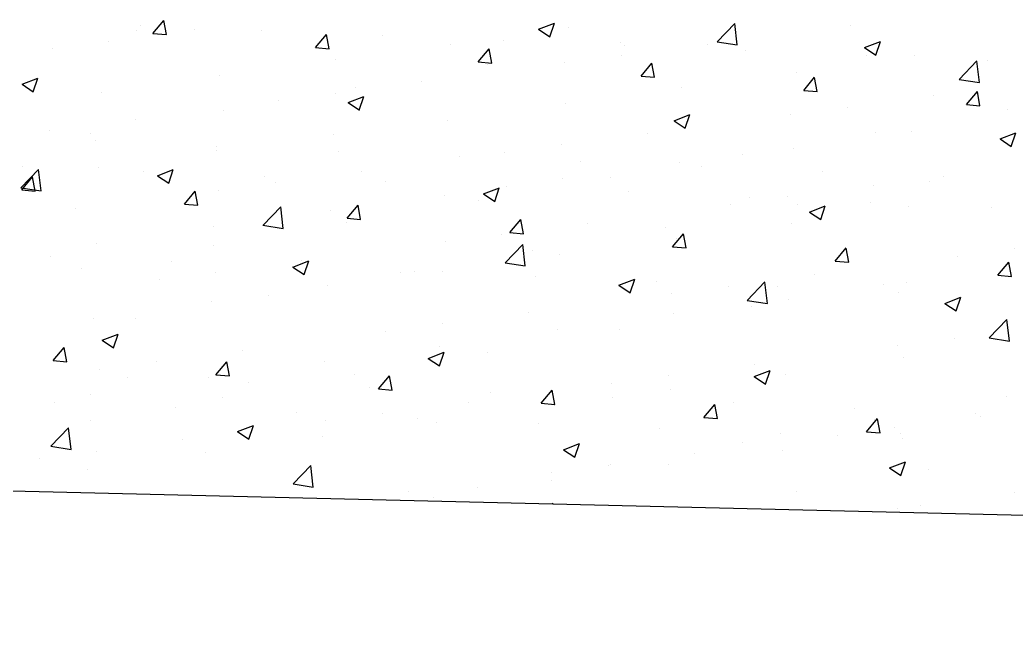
# Model space of a CAD drawing. Header units: millimetres. Extents: x 331487 to 517269, y 198509 to 399936.
# Drawn here: x 446544.6 to 446983.8, y 301836.3 to 302112.7 of the extents above; entities that cross this region are included whole.
import ezdxf

# ---------------------------------------------------------------- set-up
doc = ezdxf.new("R2010")
doc.units = ezdxf.units.MM
doc.header["$MEASUREMENT"] = 0
doc.layers.add('COLUMN', color=6, linetype='Continuous')

msp = doc.modelspace()

# ---------------------------------------------------------------- linework, layer by layer
at = {"layer": 'COLUMN'}
msp.add_line((410789.88, 302764.93), (449403.06, 301836.28), dxfattribs=at)
at = {"layer": 'COLUMN', "color": 2, "linetype": 'Continuous'}
for p, q in [((446597.56, 302110.45), (446597.56, 302110.45)), ((446597.56, 302110.45), (446597.56, 302110.45)), ((446603.24, 302106.75), (446608.06, 302112.5)), ((446603.24, 302106.75), (446608.06, 302112.5)), ((446609.21, 302106.22), (446608.06, 302112.49)), ((446609.21, 302106.22), (446608.06, 302112.49)), ((446773.29, 302108.55), (446780.29, 302111.24)), ((446773.29, 302108.55), (446780.29, 302111.24)), ((446778.26, 302105.2), (446780.28, 302111.24)), ((446778.26, 302105.2), (446780.28, 302111.24)), ((446786.34, 302109.33), (446786.34, 302109.33)), ((446786.34, 302109.33), (446786.34, 302109.33)), ((446851.97, 302103.03), (446859.76, 302111.15)), ((446851.97, 302103.03), (446859.76, 302111.15)), ((446860.86, 302101.65), (446859.75, 302111.14)), ((446860.86, 302101.65), (446859.75, 302111.14)), ((446910.7, 302110.36), (446910.7, 302110.36)), ((446910.7, 302110.36), (446910.7, 302110.36)), ((446596.03, 302107.85), (446596.03, 302107.85)), ((446596.03, 302107.85), (446596.03, 302107.85)), ((446603.24, 302106.75), (446609.21, 302106.23)), ((446603.24, 302106.75), (446609.21, 302106.23)), ((446621.72, 302108.29), (446621.72, 302108.29)), ((446621.72, 302108.29), (446621.72, 302108.29)), ((446650.94, 302108.2), (446650.94, 302108.2)), ((446650.94, 302108.2), (446650.94, 302108.2)), ((446674.96, 302100.48), (446679.78, 302106.22)), ((446674.96, 302100.48), (446679.78, 302106.22)), ((446680.94, 302099.95), (446679.78, 302106.22)), ((446680.94, 302099.95), (446679.78, 302106.22)), ((446704.32, 302105.94), (446704.32, 302105.94)), ((446704.32, 302105.94), (446704.32, 302105.94)), ((446773.29, 302108.55), (446778.26, 302105.2)), ((446773.29, 302108.55), (446778.26, 302105.2)), ((446583.85, 302103.31), (446583.85, 302103.31)), ((446583.85, 302103.31), (446583.85, 302103.31)), ((446674.96, 302100.48), (446680.94, 302099.95)), ((446674.96, 302100.48), (446680.94, 302099.95)), ((446734.41, 302101.84), (446734.41, 302101.84)), ((446734.41, 302101.84), (446734.41, 302101.84)), ((446757.7, 302103.69), (446757.7, 302103.69)), ((446757.7, 302103.69), (446757.7, 302103.69)), ((446809.17, 302102.88), (446809.17, 302102.88)), ((446809.17, 302102.88), (446809.17, 302102.88)), ((446811.09, 302101.43), (446811.09, 302101.43)), ((446811.09, 302101.43), (446811.09, 302101.43)), ((446847.54, 302102.04), (446847.54, 302102.04)), ((446847.54, 302102.04), (446847.54, 302102.04)), ((446851.96, 302103.03), (446860.86, 302101.65)), ((446851.96, 302103.03), (446860.86, 302101.65)), ((446917, 302100.55), (446924, 302103.23)), ((446917, 302100.55), (446924, 302103.23)), ((446917, 302100.55), (446921.97, 302097.19)), ((446917, 302100.55), (446921.97, 302097.19)), ((446921.97, 302097.19), (446924, 302103.23)), ((446921.97, 302097.19), (446924, 302103.23)), ((446558.82, 302100.01), (446558.82, 302100.01)), ((446558.82, 302100.01), (446558.82, 302100.01)), ((446746.69, 302094.2), (446751.51, 302099.95)), ((446746.69, 302094.2), (446751.51, 302099.95)), ((446752.66, 302093.67), (446751.51, 302099.94)), ((446752.66, 302093.67), (446751.51, 302099.94)), ((446809.67, 302097.06), (446809.67, 302097.06)), ((446809.67, 302097.06), (446809.67, 302097.06)), ((446864.47, 302099.18), (446864.47, 302099.18)), ((446864.47, 302099.18), (446864.47, 302099.18)), ((446917.85, 302096.92), (446917.85, 302096.92)), ((446917.85, 302096.92), (446917.85, 302096.92)), ((446938.92, 302096.98), (446938.92, 302096.98)), ((446938.92, 302096.98), (446938.92, 302096.98)), ((446683.89, 302095.43), (446683.89, 302095.43)), ((446683.89, 302095.43), (446683.89, 302095.43)), ((446746.69, 302094.2), (446752.67, 302093.68)), ((446746.69, 302094.2), (446752.67, 302093.68)), ((446750.85, 302092.87), (446750.85, 302092.87)), ((446750.85, 302092.87), (446750.85, 302092.87)), ((446784.63, 302093.76), (446784.63, 302093.76)), ((446784.63, 302093.76), (446784.63, 302093.76)), ((446818.42, 302087.93), (446823.24, 302093.67)), ((446818.42, 302087.93), (446823.24, 302093.67)), ((446824.39, 302087.4), (446823.23, 302093.67)), ((446824.39, 302087.4), (446823.23, 302093.67)), ((446958.69, 302086.48), (446966.48, 302094.6)), ((446958.69, 302086.48), (446966.48, 302094.6)), ((446967.58, 302085.1), (446966.48, 302094.59)), ((446967.58, 302085.1), (446966.48, 302094.59)), ((446971.23, 302094.67), (446971.23, 302094.67)), ((446971.23, 302094.67), (446971.23, 302094.67)), ((446632.55, 302088.39), (446632.55, 302088.39)), ((446632.55, 302088.39), (446632.55, 302088.39)), ((446818.42, 302087.93), (446824.39, 302087.4)), ((446818.42, 302087.93), (446824.39, 302087.4)), ((446886.98, 302089.49), (446886.98, 302089.49)), ((446886.98, 302089.49), (446886.98, 302089.49)), ((446890.14, 302081.65), (446894.96, 302087.4)), ((446890.14, 302081.65), (446894.96, 302087.4)), ((446896.12, 302081.12), (446894.96, 302087.39)), ((446896.12, 302081.12), (446894.96, 302087.39)), ((446545.55, 302084.31), (446552.55, 302087)), ((446545.55, 302084.31), (446552.55, 302087)), ((446545.55, 302084.31), (446550.52, 302080.95)), ((446545.55, 302084.31), (446550.52, 302080.95)), ((446550.52, 302080.95), (446552.55, 302087)), ((446550.52, 302080.95), (446552.55, 302087)), ((446692.53, 302082.86), (446692.53, 302082.86)), ((446692.53, 302082.86), (446692.53, 302082.86)), ((446721.48, 302085.45), (446721.48, 302085.45)), ((446721.48, 302085.45), (446721.48, 302085.45)), ((446836.47, 302083.09), (446836.47, 302083.09)), ((446836.47, 302083.09), (446836.47, 302083.09)), ((446958.69, 302086.47), (446967.58, 302085.1)), ((446958.69, 302086.47), (446967.58, 302085.1)), ((446580.61, 302080.9), (446580.61, 302080.9)), ((446580.61, 302080.9), (446580.61, 302080.9)), ((446683.61, 302080.46), (446683.61, 302080.46)), ((446683.61, 302080.46), (446683.61, 302080.46)), ((446689.26, 302076.3), (446696.27, 302078.99)), ((446689.26, 302076.3), (446696.27, 302078.99)), ((446694.23, 302072.94), (446696.26, 302078.99)), ((446694.23, 302072.94), (446696.26, 302078.99)), ((446890.14, 302081.65), (446896.12, 302081.13)), ((446890.14, 302081.65), (446896.12, 302081.13)), ((446947.3, 302079.2), (446947.3, 302079.2)), ((446947.3, 302079.2), (446947.3, 302079.2)), ((446961.87, 302075.38), (446966.69, 302081.12)), ((446961.87, 302075.38), (446966.69, 302081.12)), ((446967.84, 302074.85), (446966.69, 302081.12)), ((446967.84, 302074.85), (446966.69, 302081.12)), ((446658.57, 302077.16), (446658.57, 302077.16)), ((446658.57, 302077.16), (446658.57, 302077.16)), ((446689.26, 302076.3), (446694.24, 302072.95)), ((446689.26, 302076.3), (446694.24, 302072.95)), ((446785.13, 302076.04), (446785.13, 302076.04)), ((446785.13, 302076.04), (446785.13, 302076.04)), ((446909.42, 302074.21), (446909.42, 302074.21)), ((446909.42, 302074.21), (446909.42, 302074.21)), ((446961.87, 302075.38), (446967.84, 302074.85)), ((446961.87, 302075.38), (446967.84, 302074.85)), ((446634.22, 302072.85), (446634.22, 302072.85)), ((446634.22, 302072.85), (446634.22, 302072.85)), ((446832.98, 302068.29), (446839.98, 302070.98)), ((446832.98, 302068.29), (446839.98, 302070.98)), ((446837.95, 302064.94), (446839.98, 302070.98)), ((446837.95, 302064.94), (446839.98, 302070.98)), ((446884.39, 302070.92), (446884.39, 302070.92)), ((446884.39, 302070.92), (446884.39, 302070.92)), ((446980, 302073.25), (446980, 302073.25)), ((446980, 302073.25), (446980, 302073.25)), ((446595.42, 302068.85), (446595.42, 302068.85)), ((446595.42, 302068.85), (446595.42, 302068.85)), ((446733.19, 302068.55), (446733.19, 302068.55)), ((446733.19, 302068.55), (446733.19, 302068.55)), ((446832.98, 302068.29), (446837.95, 302064.94)), ((446832.98, 302068.29), (446837.95, 302064.94)), ((446557.54, 302063.86), (446557.54, 302063.86)), ((446557.54, 302063.86), (446557.54, 302063.86)), ((446575.9, 302062.84), (446575.9, 302062.84)), ((446575.9, 302062.84), (446575.9, 302062.84)), ((446682.68, 302062.14), (446682.68, 302062.14)), ((446682.68, 302062.14), (446682.68, 302062.14)), ((446821.23, 302062.6), (446821.23, 302062.6)), ((446821.23, 302062.6), (446821.23, 302062.6)), ((446921.68, 302063.24), (446921.68, 302063.24)), ((446921.68, 302063.24), (446921.68, 302063.24)), ((446937.71, 302063.7), (446937.71, 302063.7)), ((446937.71, 302063.7), (446937.71, 302063.7)), ((446976.69, 302060.28), (446983.69, 302062.97)), ((446976.69, 302060.28), (446983.69, 302062.97)), ((446981.66, 302056.93), (446983.69, 302062.97)), ((446981.66, 302056.93), (446983.69, 302062.97)), ((446578.08, 302059.35), (446578.08, 302059.35)), ((446578.08, 302059.35), (446578.08, 302059.35)), ((446631.47, 302057.1), (446631.47, 302057.1)), ((446631.47, 302057.1), (446631.47, 302057.1)), ((446783.36, 302057.62), (446783.36, 302057.62)), ((446783.36, 302057.62), (446783.36, 302057.62)), ((446976.69, 302060.28), (446981.66, 302056.93)), ((446976.69, 302060.28), (446981.66, 302056.93)), ((446631.34, 302055.1), (446631.34, 302055.1)), ((446631.34, 302055.1), (446631.34, 302055.1)), ((446684.85, 302054.84), (446684.85, 302054.84)), ((446684.85, 302054.84), (446684.85, 302054.84)), ((446738.23, 302052.59), (446738.23, 302052.59)), ((446738.23, 302052.59), (446738.23, 302052.59)), ((446758.33, 302054.32), (446758.33, 302054.32)), ((446758.33, 302054.32), (446758.33, 302054.32)), ((446863.36, 302053.23), (446863.36, 302053.23)), ((446863.36, 302053.23), (446863.36, 302053.23)), ((446885.77, 302056.2), (446885.77, 302056.2)), ((446885.77, 302056.2), (446885.77, 302056.2)), ((446545.79, 302048.18), (446545.79, 302048.18)), ((446545.79, 302048.18), (446545.79, 302048.18)), ((446791.61, 302050.33), (446791.61, 302050.33)), ((446791.61, 302050.33), (446791.61, 302050.33)), ((446835.26, 302049.8), (446835.26, 302049.8)), ((446835.26, 302049.8), (446835.26, 302049.8)), ((446845, 302048.08), (446845, 302048.08)), ((446845, 302048.08), (446845, 302048.08)), ((446545.05, 302038.72), (446552.84, 302046.84)), ((446545.05, 302038.72), (446552.84, 302046.84)), ((446545.39, 302037.81), (446550.21, 302043.55)), ((446545.39, 302037.81), (446550.21, 302043.55)), ((446551.36, 302037.28), (446550.21, 302043.55)), ((446551.36, 302037.28), (446550.21, 302043.55)), ((446553.94, 302037.34), (446552.84, 302046.84)), ((446553.94, 302037.34), (446552.84, 302046.84)), ((446579.4, 302047.61), (446579.4, 302047.61)), ((446579.4, 302047.61), (446579.4, 302047.61)), ((446599.17, 302045.92), (446599.17, 302045.92)), ((446599.17, 302045.92), (446599.17, 302045.92)), ((446605.24, 302044.05), (446612.24, 302046.74)), ((446605.24, 302044.05), (446612.24, 302046.74)), ((446605.24, 302044.05), (446610.22, 302040.69)), ((446605.24, 302044.05), (446610.22, 302040.69)), ((446610.21, 302040.69), (446612.24, 302046.73)), ((446610.21, 302040.69), (446612.24, 302046.73)), ((446652.55, 302043.67), (446652.55, 302043.67)), ((446652.55, 302043.67), (446652.55, 302043.67)), ((446695.17, 302046.01), (446695.17, 302046.01)), ((446695.17, 302046.01), (446695.17, 302046.01)), ((446898.38, 302045.82), (446898.38, 302045.82)), ((446898.38, 302045.82), (446898.38, 302045.82)), ((446951.76, 302043.57), (446951.76, 302043.57)), ((446951.76, 302043.57), (446951.76, 302043.57)), ((446657.3, 302041.02), (446657.3, 302041.02)), ((446657.3, 302041.02), (446657.3, 302041.02)), ((446705.93, 302041.41), (446705.93, 302041.41)), ((446705.93, 302041.41), (446705.93, 302041.41)), ((446759.32, 302039.16), (446759.32, 302039.16)), ((446759.32, 302039.16), (446759.32, 302039.16)), ((446783.91, 302042.75), (446783.91, 302042.75)), ((446783.91, 302042.75), (446783.91, 302042.75)), ((446805.04, 302043.22), (446805.04, 302043.22)), ((446805.04, 302043.22), (446805.04, 302043.22)), ((446920.99, 302039.76), (446920.99, 302039.76)), ((446920.99, 302039.76), (446920.99, 302039.76)), ((446945.64, 302041.28), (446945.64, 302041.28)), ((446945.64, 302041.28), (446945.64, 302041.28)), ((446545.05, 302038.72), (446553.94, 302037.34)), ((446545.05, 302038.72), (446553.94, 302037.34)), ((446545.39, 302037.81), (446551.36, 302037.29)), ((446545.39, 302037.81), (446551.36, 302037.29)), ((446617.11, 302031.53), (446621.93, 302037.28)), ((446617.11, 302031.53), (446621.93, 302037.28)), ((446623.09, 302031), (446621.93, 302037.27)), ((446623.09, 302031), (446621.93, 302037.27)), ((446632.26, 302037.72), (446632.26, 302037.72)), ((446632.26, 302037.72), (446632.26, 302037.72)), ((446731.97, 302035.26), (446731.97, 302035.26)), ((446731.97, 302035.26), (446731.97, 302035.26)), ((446748.95, 302036.04), (446755.96, 302038.73)), ((446748.95, 302036.04), (446755.96, 302038.73)), ((446748.95, 302036.04), (446753.93, 302032.68)), ((446748.95, 302036.04), (446753.93, 302032.68)), ((446753.93, 302032.68), (446755.95, 302038.73)), ((446753.93, 302032.68), (446755.95, 302038.73)), ((446812.7, 302036.9), (446812.7, 302036.9)), ((446812.7, 302036.9), (446812.7, 302036.9)), ((446866.08, 302034.64), (446866.08, 302034.64)), ((446866.08, 302034.64), (446866.08, 302034.64)), ((446883.12, 302034.77), (446883.12, 302034.77)), ((446883.12, 302034.77), (446883.12, 302034.77)), ((446617.11, 302031.53), (446623.09, 302031.01)), ((446617.11, 302031.53), (446623.09, 302031.01)), ((446651.78, 302022.17), (446659.57, 302030.29)), ((446651.78, 302022.17), (446659.57, 302030.29)), ((446660.67, 302020.79), (446659.56, 302030.28)), ((446660.67, 302020.79), (446659.56, 302030.28)), ((446688.84, 302025.26), (446693.66, 302031)), ((446688.84, 302025.26), (446693.66, 302031)), ((446694.81, 302024.73), (446693.66, 302031)), ((446694.81, 302024.73), (446693.66, 302031)), ((446746.72, 302033.21), (446746.72, 302033.21)), ((446746.72, 302033.21), (446746.72, 302033.21)), ((446858.08, 302031.48), (446858.08, 302031.48)), ((446858.08, 302031.48), (446858.08, 302031.48)), ((446887.32, 302031.27), (446887.32, 302031.27)), ((446887.32, 302031.27), (446887.32, 302031.27)), ((446892.67, 302028.03), (446899.67, 302030.72)), ((446892.67, 302028.03), (446899.67, 302030.72)), ((446897.64, 302024.67), (446899.67, 302030.72)), ((446897.64, 302024.67), (446899.67, 302030.72)), ((446919.46, 302032.39), (446919.46, 302032.39)), ((446919.46, 302032.39), (446919.46, 302032.39)), ((446936.49, 302030.41), (446936.49, 302030.41)), ((446936.49, 302030.41), (446936.49, 302030.41)), ((446569.11, 302029.41), (446569.11, 302029.41)), ((446569.11, 302029.41), (446569.11, 302029.41)), ((446681.46, 302028.86), (446681.46, 302028.86)), ((446681.46, 302028.86), (446681.46, 302028.86)), ((446892.67, 302028.03), (446897.64, 302024.68)), ((446892.67, 302028.03), (446897.64, 302024.68)), ((446972.84, 302030.13), (446972.84, 302030.13)), ((446972.84, 302030.13), (446972.84, 302030.13)), ((446630.12, 302021.81), (446630.12, 302021.81)), ((446630.12, 302021.81), (446630.12, 302021.81)), ((446651.77, 302022.17), (446660.67, 302020.79)), ((446651.77, 302022.17), (446660.67, 302020.79)), ((446688.41, 302023.2), (446688.41, 302023.2)), ((446688.41, 302023.2), (446688.41, 302023.2)), ((446688.84, 302025.26), (446694.82, 302024.73)), ((446688.84, 302025.26), (446694.82, 302024.73)), ((446760.56, 302018.98), (446765.39, 302024.73)), ((446760.56, 302018.98), (446765.39, 302024.73)), ((446766.54, 302018.45), (446765.38, 302024.72)), ((446766.54, 302018.45), (446765.38, 302024.72)), ((446794.93, 302023.16), (446794.93, 302023.16)), ((446794.93, 302023.16), (446794.93, 302023.16)), ((446884.55, 302022.91), (446884.55, 302022.91)), ((446884.55, 302022.91), (446884.55, 302022.91)), ((446757.05, 302018.17), (446757.05, 302018.17)), ((446757.05, 302018.17), (446757.05, 302018.17)), ((446760.56, 302018.98), (446766.54, 302018.46)), ((446760.56, 302018.98), (446766.54, 302018.46)), ((446829, 302021.26), (446829, 302021.26)), ((446829, 302021.26), (446829, 302021.26)), ((446832.29, 302012.71), (446837.11, 302018.45)), ((446832.29, 302012.71), (446837.11, 302018.45)), ((446838.27, 302012.18), (446837.11, 302018.45)), ((446838.27, 302012.18), (446837.11, 302018.45)), ((446578.18, 302014.32), (446578.18, 302014.32)), ((446578.18, 302014.32), (446578.18, 302014.32)), ((446630.09, 302013.18), (446630.09, 302013.18)), ((446630.09, 302013.18), (446630.09, 302013.18)), ((446732.02, 302014.88), (446732.02, 302014.88)), ((446732.02, 302014.88), (446732.02, 302014.88)), ((446758.5, 302005.62), (446766.29, 302013.74)), ((446758.5, 302005.62), (446766.29, 302013.74)), ((446767.39, 302004.24), (446766.29, 302013.73)), ((446767.39, 302004.24), (446766.29, 302013.73)), ((446832.29, 302012.71), (446838.27, 302012.18)), ((446832.29, 302012.71), (446838.27, 302012.18)), ((446834.04, 302016.51), (446834.04, 302016.51)), ((446834.04, 302016.51), (446834.04, 302016.51)), ((446558.19, 302008.52), (446558.19, 302008.52)), ((446558.19, 302008.52), (446558.19, 302008.52)), ((446770.69, 302011.25), (446770.69, 302011.25)), ((446770.69, 302011.25), (446770.69, 302011.25)), ((446782.7, 302009.47), (446782.7, 302009.47)), ((446782.7, 302009.47), (446782.7, 302009.47)), ((446904.02, 302006.43), (446908.84, 302012.18)), ((446904.02, 302006.43), (446908.84, 302012.18)), ((446909.99, 302005.9), (446908.84, 302012.17)), ((446909.99, 302005.9), (446908.84, 302012.17)), ((446957.84, 302008.63), (446957.84, 302008.63)), ((446957.84, 302008.63), (446957.84, 302008.63)), ((446982.87, 302011.93), (446982.87, 302011.93)), ((446982.87, 302011.93), (446982.87, 302011.93)), ((446611.57, 302006.27), (446611.57, 302006.27)), ((446611.57, 302006.27), (446611.57, 302006.27)), ((446664.93, 302003.79), (446671.93, 302006.47)), ((446664.93, 302003.79), (446671.93, 302006.47)), ((446664.95, 302004.01), (446664.95, 302004.01)), ((446664.95, 302004.01), (446664.95, 302004.01)), ((446668.86, 302006.56), (446668.86, 302006.56)), ((446668.86, 302006.56), (446668.86, 302006.56)), ((446669.9, 302000.43), (446671.93, 302006.47)), ((446669.9, 302000.43), (446671.93, 302006.47)), ((446758.5, 302005.61), (446767.39, 302004.24)), ((446758.5, 302005.61), (446767.39, 302004.24)), ((446904.02, 302006.43), (446909.99, 302005.91)), ((446904.02, 302006.43), (446909.99, 302005.91)), ((446975.74, 302000.16), (446980.56, 302005.9)), ((446975.74, 302000.16), (446980.56, 302005.9)), ((446981.72, 301999.63), (446980.56, 302005.9)), ((446981.72, 301999.63), (446980.56, 302005.9)), ((446571.77, 302003.17), (446571.77, 302003.17)), ((446571.77, 302003.17), (446571.77, 302003.17)), ((446630.99, 302001.58), (446630.99, 302001.58)), ((446630.99, 302001.58), (446630.99, 302001.58)), ((446664.93, 302003.79), (446669.91, 302000.43)), ((446664.93, 302003.79), (446669.91, 302000.43)), ((446712.37, 302001.24), (446712.37, 302001.24)), ((446712.37, 302001.24), (446712.37, 302001.24)), ((446718.34, 302001.76), (446718.34, 302001.76)), ((446718.34, 302001.76), (446718.34, 302001.76)), ((446730.76, 302001.97), (446730.76, 302001.97)), ((446730.76, 302001.97), (446730.76, 302001.97)), ((446771.72, 301999.5), (446771.72, 301999.5)), ((446771.72, 301999.5), (446771.72, 301999.5)), ((446894.68, 302000.32), (446894.68, 302000.32)), ((446894.68, 302000.32), (446894.68, 302000.32)), ((446975.74, 302000.16), (446981.72, 301999.63)), ((446975.74, 302000.16), (446981.72, 301999.63)), ((446605.96, 301998.28), (446605.96, 301998.28)), ((446605.96, 301998.28), (446605.96, 301998.28)), ((446680.25, 301995.57), (446680.25, 301995.57)), ((446680.25, 301995.57), (446680.25, 301995.57)), ((446808.64, 301995.78), (446815.65, 301998.47)), ((446808.64, 301995.78), (446815.65, 301998.47)), ((446808.65, 301995.78), (446813.62, 301992.42)), ((446808.65, 301995.78), (446813.62, 301992.42)), ((446813.62, 301992.42), (446815.64, 301998.46)), ((446813.62, 301992.42), (446815.64, 301998.46)), ((446825.1, 301997.25), (446825.1, 301997.25)), ((446825.1, 301997.25), (446825.1, 301997.25)), ((446856.81, 301995.33), (446856.81, 301995.33)), ((446856.81, 301995.33), (446856.81, 301995.33)), ((446865.22, 301989.07), (446873.01, 301997.19)), ((446865.22, 301989.07), (446873.01, 301997.19)), ((446874.11, 301987.68), (446873.01, 301997.18)), ((446874.11, 301987.68), (446873.01, 301997.18)), ((446925.51, 301996.27), (446925.51, 301996.27)), ((446925.51, 301996.27), (446925.51, 301996.27)), ((446935.27, 301997.12), (446935.27, 301997.12)), ((446935.27, 301997.12), (446935.27, 301997.12)), ((446654.05, 301991.23), (446654.05, 301991.23)), ((446654.05, 301991.23), (446654.05, 301991.23)), ((446831.77, 301992.03), (446831.77, 301992.03)), ((446831.77, 301992.03), (446831.77, 301992.03)), ((446878.48, 301994.99), (446878.48, 301994.99)), ((446878.48, 301994.99), (446878.48, 301994.99)), ((446931.86, 301992.74), (446931.86, 301992.74)), ((446931.86, 301992.74), (446931.86, 301992.74)), ((446628.9, 301988.53), (446628.9, 301988.53)), ((446628.9, 301988.53), (446628.9, 301988.53)), ((446865.22, 301989.06), (446874.11, 301987.68)), ((446865.22, 301989.06), (446874.11, 301987.68)), ((446867.2, 301986.26), (446867.2, 301986.26)), ((446867.2, 301986.26), (446867.2, 301986.26)), ((446883.33, 301989.62), (446883.33, 301989.62)), ((446883.33, 301989.62), (446883.33, 301989.62)), ((446952.36, 301987.77), (446959.36, 301990.46)), ((446952.36, 301987.77), (446959.36, 301990.46)), ((446952.36, 301987.77), (446957.33, 301984.41)), ((446952.36, 301987.77), (446957.33, 301984.41)), ((446957.33, 301984.41), (446959.36, 301990.45)), ((446957.33, 301984.41), (446959.36, 301990.45)), ((446768.62, 301983.72), (446768.62, 301983.72)), ((446768.62, 301983.72), (446768.62, 301983.72)), ((446832.82, 301983.22), (446832.82, 301983.22)), ((446832.82, 301983.22), (446832.82, 301983.22)), ((446576.96, 301981.03), (446576.96, 301981.03)), ((446576.96, 301981.03), (446576.96, 301981.03)), ((446595.73, 301981.22), (446595.73, 301981.22)), ((446595.73, 301981.22), (446595.73, 301981.22)), ((446730.75, 301978.73), (446730.75, 301978.73)), ((446730.75, 301978.73), (446730.75, 301978.73)), ((446971.95, 301972.52), (446979.74, 301980.63)), ((446971.95, 301972.52), (446979.74, 301980.63)), ((446980.84, 301971.13), (446979.73, 301980.63)), ((446980.84, 301971.13), (446979.73, 301980.63)), ((446580.91, 301971.53), (446587.91, 301974.22)), ((446580.91, 301971.53), (446587.91, 301974.22)), ((446585.88, 301968.18), (446587.91, 301974.22)), ((446585.88, 301968.18), (446587.91, 301974.22)), ((446705.71, 301975.44), (446705.71, 301975.44)), ((446705.71, 301975.44), (446705.71, 301975.44)), ((446781.48, 301976.18), (446781.48, 301976.18)), ((446781.48, 301976.18), (446781.48, 301976.18)), ((446808.88, 301976.25), (446808.88, 301976.25)), ((446808.88, 301976.25), (446808.88, 301976.25)), ((446580.91, 301971.53), (446585.88, 301968.18)), ((446580.91, 301971.53), (446585.88, 301968.18)), ((446729.54, 301968.68), (446729.54, 301968.68)), ((446729.54, 301968.68), (446729.54, 301968.68)), ((446931.53, 301969.19), (446931.53, 301969.19)), ((446931.53, 301969.19), (446931.53, 301969.19)), ((446956.56, 301972.48), (446956.56, 301972.48)), ((446956.56, 301972.48), (446956.56, 301972.48)), ((446971.94, 301972.51), (446980.84, 301971.13)), ((446971.94, 301972.51), (446980.84, 301971.13)), ((446559.26, 301962.59), (446564.08, 301968.33)), ((446559.26, 301962.59), (446564.08, 301968.33)), ((446565.24, 301962.06), (446564.08, 301968.33)), ((446565.24, 301962.06), (446564.08, 301968.33)), ((446642.56, 301967.12), (446642.56, 301967.12)), ((446642.56, 301967.12), (446642.56, 301967.12)), ((446724.62, 301963.52), (446731.62, 301966.21)), ((446724.62, 301963.52), (446731.62, 301966.21)), ((446729.59, 301960.17), (446731.62, 301966.21)), ((446729.59, 301960.17), (446731.62, 301966.21)), ((446750.56, 301966.24), (446750.56, 301966.24)), ((446750.56, 301966.24), (446750.56, 301966.24)), ((446559.26, 301962.59), (446565.24, 301962.07)), ((446559.26, 301962.59), (446565.24, 301962.07)), ((446604.68, 301962.14), (446604.68, 301962.14)), ((446604.68, 301962.14), (446604.68, 301962.14)), ((446630.99, 301956.31), (446635.81, 301962.06)), ((446630.99, 301956.31), (446635.81, 301962.06)), ((446636.96, 301955.78), (446635.81, 301962.05)), ((446636.96, 301955.78), (446635.81, 301962.05)), ((446679.03, 301962.28), (446679.03, 301962.28)), ((446679.03, 301962.28), (446679.03, 301962.28)), ((446724.62, 301963.52), (446729.6, 301960.17)), ((446724.62, 301963.52), (446729.6, 301960.17)), ((446868.37, 301960.87), (446868.37, 301960.87)), ((446868.37, 301960.87), (446868.37, 301960.87)), ((446934.06, 301963.83), (446934.06, 301963.83)), ((446934.06, 301963.83), (446934.06, 301963.83)), ((446579.65, 301958.84), (446579.65, 301958.84)), ((446579.65, 301958.84), (446579.65, 301958.84)), ((446630.99, 301956.31), (446636.97, 301955.79)), ((446630.99, 301956.31), (446636.97, 301955.79)), ((446692.24, 301956.23), (446692.24, 301956.23)), ((446692.24, 301956.23), (446692.24, 301956.23)), ((446702.71, 301950.04), (446707.53, 301955.78)), ((446702.71, 301950.04), (446707.53, 301955.78)), ((446708.69, 301949.51), (446707.53, 301955.78)), ((446708.69, 301949.51), (446707.53, 301955.78)), ((446830.5, 301955.89), (446830.5, 301955.89)), ((446830.5, 301955.89), (446830.5, 301955.89)), ((446868.34, 301955.52), (446875.34, 301958.2)), ((446868.34, 301955.52), (446875.34, 301958.2)), ((446868.34, 301955.52), (446873.31, 301952.16)), ((446868.34, 301955.52), (446873.31, 301952.16)), ((446873.31, 301952.16), (446875.33, 301958.2)), ((446873.31, 301952.16), (446875.33, 301958.2)), ((446882.12, 301956.33), (446882.12, 301956.33)), ((446882.12, 301956.33), (446882.12, 301956.33)), ((446592.1, 301955.17), (446592.1, 301955.17)), ((446592.1, 301955.17), (446592.1, 301955.17)), ((446627.69, 301955.24), (446627.69, 301955.24)), ((446627.69, 301955.24), (446627.69, 301955.24)), ((446645.48, 301952.91), (446645.48, 301952.91)), ((446645.48, 301952.91), (446645.48, 301952.91)), ((446805.47, 301952.59), (446805.47, 301952.59)), ((446805.47, 301952.59), (446805.47, 301952.59)), ((446575.75, 301947.74), (446575.75, 301947.74)), ((446575.75, 301947.74), (446575.75, 301947.74)), ((446698.86, 301950.66), (446698.86, 301950.66)), ((446698.86, 301950.66), (446698.86, 301950.66)), ((446702.71, 301950.04), (446708.69, 301949.52)), ((446702.71, 301950.04), (446708.69, 301949.52)), ((446752.24, 301948.4), (446752.24, 301948.4)), ((446752.24, 301948.4), (446752.24, 301948.4)), ((446774.44, 301943.76), (446779.26, 301949.51)), ((446774.44, 301943.76), (446779.26, 301949.51)), ((446780.42, 301943.23), (446779.26, 301949.5)), ((446780.42, 301943.23), (446779.26, 301949.5)), ((446831.61, 301949.93), (446831.61, 301949.93)), ((446831.61, 301949.93), (446831.61, 301949.93)), ((446559.8, 301943.99), (446559.8, 301943.99)), ((446559.8, 301943.99), (446559.8, 301943.99)), ((446633.92, 301946.22), (446633.92, 301946.22)), ((446633.92, 301946.22), (446633.92, 301946.22)), ((446742.31, 301944.28), (446742.31, 301944.28)), ((446742.31, 301944.28), (446742.31, 301944.28)), ((446774.44, 301943.76), (446780.42, 301943.24)), ((446774.44, 301943.76), (446780.42, 301943.24)), ((446780.26, 301942.89), (446780.26, 301942.89)), ((446780.26, 301942.89), (446780.26, 301942.89)), ((446805.63, 301946.15), (446805.63, 301946.15)), ((446805.63, 301946.15), (446805.63, 301946.15)), ((446846.17, 301937.49), (446850.99, 301943.23)), ((446846.17, 301937.49), (446850.99, 301943.23)), ((446852.14, 301936.96), (446850.98, 301943.23)), ((446852.14, 301936.96), (446850.98, 301943.23)), ((446859.01, 301943.89), (446859.01, 301943.89)), ((446859.01, 301943.89), (446859.01, 301943.89)), ((446979.7, 301946.62), (446979.7, 301946.62)), ((446979.7, 301946.62), (446979.7, 301946.62)), ((446613.18, 301941.74), (446613.18, 301941.74)), ((446613.18, 301941.74), (446613.18, 301941.74)), ((446666.56, 301939.48), (446666.56, 301939.48)), ((446666.56, 301939.48), (446666.56, 301939.48)), ((446704.44, 301939.29), (446704.44, 301939.29)), ((446704.44, 301939.29), (446704.44, 301939.29)), ((446912.39, 301941.64), (446912.39, 301941.64)), ((446912.39, 301941.64), (446912.39, 301941.64)), ((446965.77, 301939.38), (446965.77, 301939.38)), ((446965.77, 301939.38), (446965.77, 301939.38)), ((446968.13, 301938.03), (446968.13, 301938.03)), ((446968.13, 301938.03), (446968.13, 301938.03)), ((446575.6, 301936.21), (446575.6, 301936.21)), ((446575.6, 301936.21), (446575.6, 301936.21)), ((446640.6, 301931.27), (446647.6, 301933.96)), ((446640.6, 301931.27), (446647.6, 301933.96)), ((446645.57, 301927.91), (446647.6, 301933.96)), ((446645.57, 301927.91), (446647.6, 301933.96)), ((446679.41, 301936), (446679.41, 301936)), ((446679.41, 301936), (446679.41, 301936)), ((446719.95, 301937.22), (446719.95, 301937.22)), ((446719.95, 301937.22), (446719.95, 301937.22)), ((446728.33, 301935.39), (446728.33, 301935.39)), ((446728.33, 301935.39), (446728.33, 301935.39)), ((446773.33, 301934.97), (446773.33, 301934.97)), ((446773.33, 301934.97), (446773.33, 301934.97)), ((446846.17, 301937.49), (446852.14, 301936.97)), ((446846.17, 301937.49), (446852.14, 301936.97)), ((446917.89, 301931.21), (446922.71, 301936.96)), ((446917.89, 301931.21), (446922.71, 301936.96)), ((446921.39, 301936.61), (446921.39, 301936.61)), ((446921.39, 301936.61), (446921.39, 301936.61)), ((446923.87, 301930.68), (446922.71, 301936.95)), ((446923.87, 301930.68), (446922.71, 301936.95)), ((446558.31, 301924.76), (446566.1, 301932.88)), ((446558.31, 301924.76), (446566.1, 301932.88)), ((446567.2, 301923.38), (446566.1, 301932.87)), ((446567.2, 301923.38), (446566.1, 301932.87)), ((446640.6, 301931.27), (446645.57, 301927.92)), ((446640.6, 301931.27), (446645.57, 301927.92)), ((446826.71, 301932.71), (446826.71, 301932.71)), ((446826.71, 301932.71), (446826.71, 301932.71)), ((446880.09, 301930.46), (446880.09, 301930.46)), ((446880.09, 301930.46), (446880.09, 301930.46)), ((446905.22, 301929.75), (446905.22, 301929.75)), ((446905.22, 301929.75), (446905.22, 301929.75)), ((446917.89, 301931.21), (446923.87, 301930.69)), ((446917.89, 301931.21), (446923.87, 301930.69)), ((446930.26, 301933.04), (446930.26, 301933.04)), ((446930.26, 301933.04), (446930.26, 301933.04)), ((446932.84, 301930.54), (446932.84, 301930.54)), ((446932.84, 301930.54), (446932.84, 301930.54)), ((446558.31, 301924.76), (446567.2, 301923.38)), ((446558.31, 301924.76), (446567.2, 301923.38)), ((446616.25, 301927.68), (446616.25, 301927.68)), ((446616.25, 301927.68), (446616.25, 301927.68)), ((446677.81, 301928.99), (446677.81, 301928.99)), ((446677.81, 301928.99), (446677.81, 301928.99)), ((446784.31, 301923.26), (446791.32, 301925.95)), ((446784.31, 301923.26), (446791.32, 301925.95)), ((446789.28, 301919.91), (446791.31, 301925.95)), ((446789.28, 301919.91), (446791.31, 301925.95)), ((446863.07, 301926.6), (446863.07, 301926.6)), ((446863.07, 301926.6), (446863.07, 301926.6)), ((446933.48, 301928.2), (446933.48, 301928.2)), ((446933.48, 301928.2), (446933.48, 301928.2)), ((446578.38, 301922.7), (446578.38, 301922.7)), ((446578.38, 301922.7), (446578.38, 301922.7)), ((446626.47, 301921.95), (446626.47, 301921.95)), ((446626.47, 301921.95), (446626.47, 301921.95)), ((446784.31, 301923.26), (446789.29, 301919.91)), ((446784.31, 301923.26), (446789.29, 301919.91)), ((446842.07, 301921.43), (446842.07, 301921.43)), ((446842.07, 301921.43), (446842.07, 301921.43)), ((446880.9, 301923.04), (446880.9, 301923.04)), ((446880.9, 301923.04), (446880.9, 301923.04)), ((446553.34, 301919.4), (446553.34, 301919.4)), ((446553.34, 301919.4), (446553.34, 301919.4)), ((446665.03, 301908.21), (446672.82, 301916.33)), ((446665.03, 301908.21), (446672.82, 301916.33)), ((446673.92, 301906.82), (446672.82, 301916.32)), ((446673.92, 301906.82), (446672.82, 301916.32)), ((446804.19, 301916.45), (446804.19, 301916.45)), ((446804.19, 301916.45), (446804.19, 301916.45)), ((446804.75, 301916.59), (446804.75, 301916.59)), ((446804.75, 301916.59), (446804.75, 301916.59)), ((446830.39, 301916.64), (446830.39, 301916.64)), ((446830.39, 301916.64), (446830.39, 301916.64)), ((446928.03, 301915.25), (446935.03, 301917.94)), ((446928.03, 301915.25), (446935.03, 301917.94)), ((446933, 301911.9), (446935.02, 301917.94)), ((446933, 301911.9), (446935.02, 301917.94)), ((446574.53, 301914.45), (446574.53, 301914.45)), ((446574.53, 301914.45), (446574.53, 301914.45)), ((446779.16, 301913.15), (446779.16, 301913.15)), ((446779.16, 301913.15), (446779.16, 301913.15)), ((446928.03, 301915.25), (446933, 301911.9)), ((446928.03, 301915.25), (446933, 301911.9)), ((446945.35, 301914.65), (446945.35, 301914.65)), ((446945.35, 301914.65), (446945.35, 301914.65)), ((446665.03, 301908.2), (446673.92, 301906.82)), ((446665.03, 301908.2), (446673.92, 301906.82)), ((446779.05, 301909.6), (446779.05, 301909.6)), ((446779.05, 301909.6), (446779.05, 301909.6)), ((446716.01, 301904.84), (446716.01, 301904.84)), ((446716.01, 301904.84), (446716.01, 301904.84)), ((446746.43, 301906.58), (446746.43, 301906.58)), ((446746.43, 301906.58), (446746.43, 301906.58)), ((446887.03, 301904.64), (446887.03, 301904.64)), ((446887.03, 301904.64), (446887.03, 301904.64)), ((446982.97, 301904.29), (446982.97, 301904.29)), ((446982.97, 301904.29), (446982.97, 301904.29)), ((446727.11, 301902.1), (446727.11, 301902.1)), ((446727.11, 301902.1), (446727.11, 301902.1)), ((446779.18, 301899.39), (446779.55, 301899.77)), ((446779.18, 301899.39), (446779.55, 301899.77)), ((446779.59, 301899.38), (446779.54, 301899.77)), ((446779.59, 301899.38), (446779.54, 301899.77)), ((446941.82, 301898.59), (446941.82, 301898.59)), ((446941.82, 301898.59), (446941.82, 301898.59)), ((446931.63, 301897.25), (446931.63, 301897.25)), ((446931.63, 301897.25), (446931.63, 301897.25))]:
    msp.add_line(p, q, dxfattribs=at)

doc.saveas('drawing.dxf')
